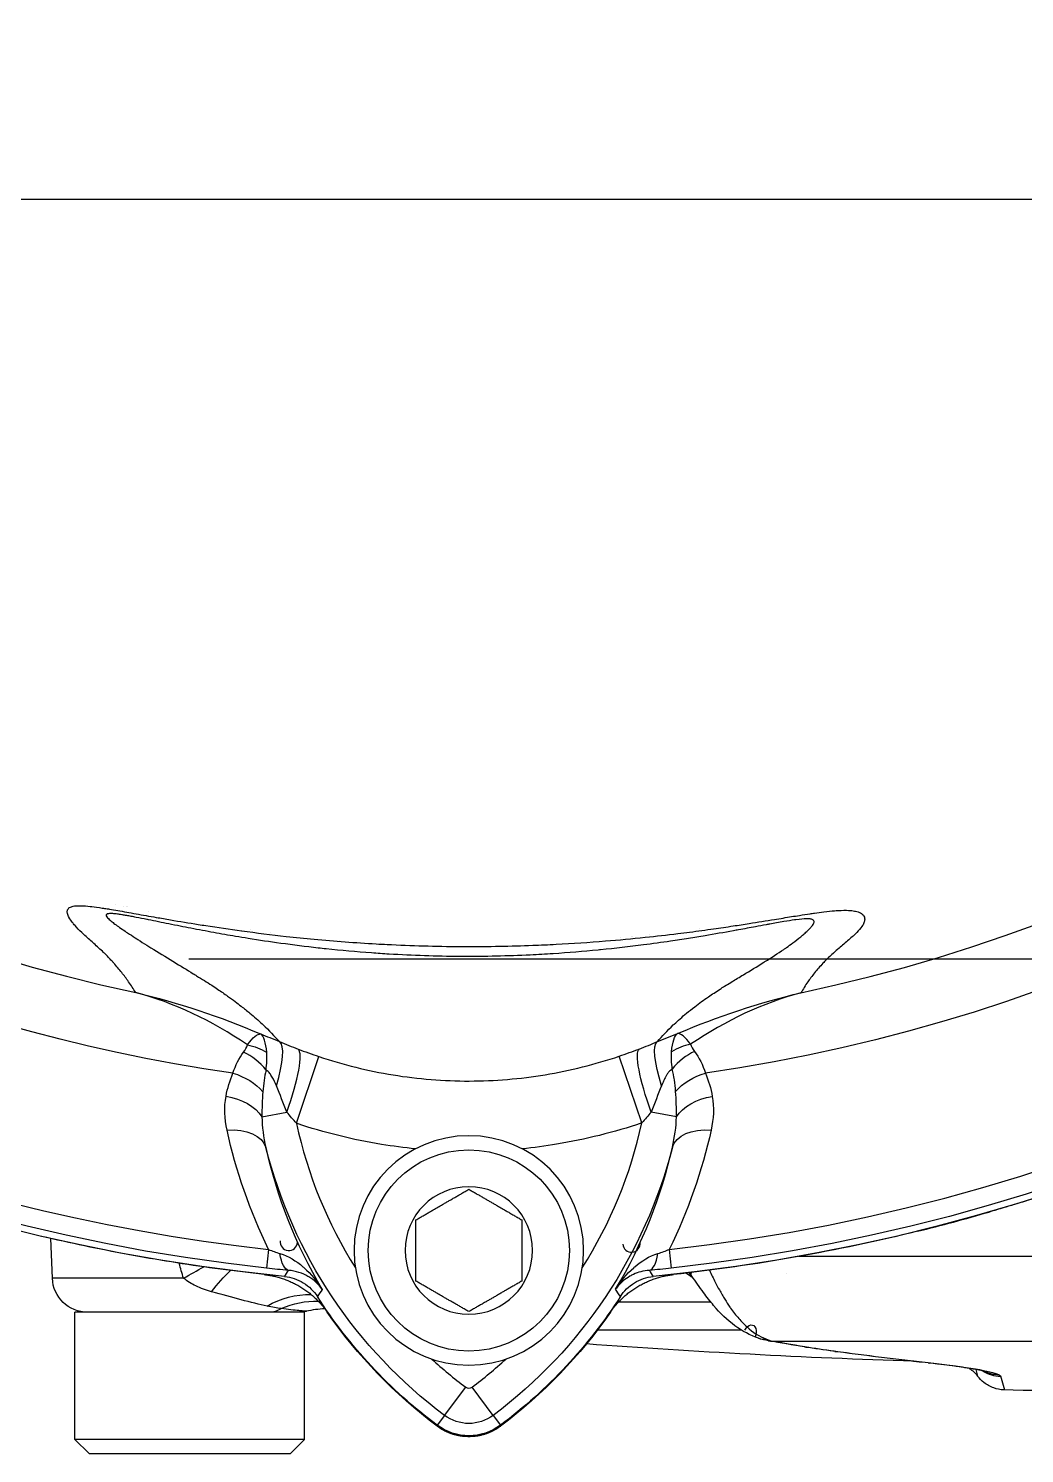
# Model space of a CAD drawing. Header units: millimetres. Extents: x 553637 to 584936, y 5008 to 53898.
# Drawn here: x 560278.5 to 560334.9, y 46616 to 46696.7 of the extents above; entities that cross this region are included whole.
import ezdxf

# ---------------------------------------------------------------- set-up
doc = ezdxf.new("R2010")
doc.units = ezdxf.units.MM
doc.header["$LTSCALE"] = 10
doc.header["$MEASUREMENT"] = 0
doc.layers.add('2', color=2, linetype='Continuous')
doc.layers.add('8', color=8, linetype='Continuous')

msp = doc.modelspace()

# ---------------------------------------------------------------- linework, layer by layer
at = {"layer": '2'}
msp.add_line((560347.561, 46643.993, 9.817), (560287.561, 46643.993, 9.817), dxfattribs=at)
at = {"layer": '2', "extrusion": (-1, 1.31047e-06, 1.33332e-29)}
for p, q in [((560293.648, 46634.687), (560294.919, 46638.472)), ((560313.204, 46634.71), (560311.925, 46638.492)), ((560291.695, 46635.056), (560293.104, 46635.318)), ((560315.158, 46635.052), (560313.731, 46635.323)), ((560279.827, 46625.916), (560279.749, 46628.16)), ((560292.072, 46627.544), (560291.956, 46626.481)), ((560314.753, 46627.545), (560314.869, 46626.481)), ((560366.705, 46627.144), (560322.085, 46627.144)), ((560287.258, 46625.916), (560279.827, 46625.916)), ((560317.121, 46624.548), (560311.87, 46624.548)), ((560294.108, 46623.986), (560281.108, 46623.986)), ((560281.108, 46616.786), (560281.108, 46623.986)), ((560294.108, 46616.786), (560294.108, 46623.986)), ((560310.7, 46622.995), (560318.806, 46622.995)), ((560320.614, 46622.354), (560364.603, 46622.354)), ((560323.944, 46621.812), (560323.944, 46621.812)), ((560332.107, 46620.743), (560332.216, 46620.365)), ((560333.761, 46619.581), (560333.522, 46620.359)), ((560302.029, 46618.146), (560303.229, 46619.745)), ((560304.788, 46618.146), (560303.589, 46619.745)), ((560302.029, 46618.146), (560301.613, 46617.591)), ((560304.788, 46618.146), (560305.205, 46617.591)), ((560294.108, 46616.786), (560281.108, 46616.786)), ((560281.908, 46615.986), (560281.108, 46616.786)), ((560293.308, 46615.986), (560294.108, 46616.786)), ((560281.908, 46615.986), (560293.308, 46615.986))]:
    msp.add_line(p, q, dxfattribs=at)
at = {"layer": '2', "extrusion": (3.3667e-22, 2.56909e-16, -1)}
for radius in [6.5, 3.611]:
    msp.add_circle((-560303.409, 46627.486), radius, dxfattribs=at)
at = {"layer": '2'}
msp.add_circle((560303.409, 46627.486), 5.7, dxfattribs=at)
for centre, radius, start, end in [((560303.409, 46731.486), 91.357, 101.91624, 258.08361), ((560303.409, 46731.486), 91.357, 281.87802, 78.12183), ((560303.409, 46731.486), 104.558, 276.22866, 353.77506), ((560303.409, 46731.486), 104.558, 200.15205, 263.77506), ((560318.384, 46640.004), 25.3, 192.13333, 212.23344), ((560288.286, 46640.149), 25.505, 327.65785, 347.68691), ((560303.409, 46731.481), 105.995, 283.86394, 286.13606), ((560293.216, 46627.985), 0.5, 174.65037, 354.65037), ((560312.618, 46627.893), 0.5, 185.35469, 5.35469), ((560318.384, 46640.004), 25.3, 227.55792, 233.20154), ((560288.286, 46640.149), 25.505, 306.86982, 312.45704), ((560303.409, 46619.986), 0.3, 233.13003, 306.86982)]:
    msp.add_arc(centre, radius, start, end, dxfattribs=at)
at = {"layer": '2', "extrusion": (3.3667e-22, 2.56909e-16, -1)}
for centre, radius, start, end in [((-560303.409, 46731.486), 105.993, 275.64794, 354.35101), ((-560303.409, 46731.486), 105.993, 185.64794, 264.35101), ((-560303.409, 46731.486), 105.628, 276.2249, 353.77138), ((-560303.409, 46731.486), 105.628, 186.2249, 263.77138), ((-560303.409, 46731.486), 94.905, 188.09154, 261.88402), ((-560303.409, 46731.486), 94.905, 278.09154, 341.16719), ((-560318.384, 46640.004), 27.299, 306.8037, 345.83412), ((-560288.286, 46640.149), 27.504, 194.34491, 233.13018), ((-560329.808, 46632.961), 4.5, 226.97219, 227.1597), ((-560329.808, 46632.961), 4.5, 282.8403, 283.02866), ((-560281.826, 46625.986), 2, 270.00008, 358.00008), ((-560318.384, 46640.004), 27.993, 306.80534, 327.27546), ((-560288.286, 46640.149), 28.198, 212.79993, 233.13018), ((-560342.609, 47060.627), 439.641, 271.82566, 274.24493), ((-560330.628, 46619.148), 2, 123.93485, 142.54774), ((-560342.609, 47028.576), 409.09, 268.74854, 271.25161), ((-560303.409, 46619.986), 2.299, 233.13018, 306.86997), ((-560303.409, 46619.986), 2.993, 233.13018, 306.86997)]:
    msp.add_arc(centre, radius, start, end, dxfattribs=at)
at = {"layer": '2'}
for centre, major_axis, ratio, start_param, end_param in [((560290.388, 46636.813), (-1.792, 1.743), 0.69597, 4.517015, 5.186106), ((560291.074, 46635.661), (-1.569, -3.679), 0.237822, 1.98859, 3.088358), ((560292.298, 46635.168), (-1.415, -3.742), 0.17634, 1.67724, 3.083531), ((560211.865, 46732.977), (-112.651, 85.873), 0.396405, 2.880715, 2.899209), ((560316.244, 46637.148), (-2.393, -0.723), 0.813327, -1.699688, -1.229841), ((560316.452, 46636.847), (-1.777, -1.759), 0.698392, -2.053067, -1.393924), ((560313.341, 46629.344), (-0.26, 2.989), 0.276748, 3.177919, 3.941499), ((560320.721, 46624.34), (0.338, 1.971), 0.737239, 6.023578, 6.024808), ((560320.444, 46624.41), (-0.635, -1.896), 0.678253, 0, 0.301748), ((560320.721, 46624.34), (0.338, 1.971), 0.737239, 3.141593, 3.298035), ((560322.755, 46623.994), (0.32, 1.974), 0.744152, 3.141593, 3.291138), ((560324.391, 46623.752), (0.268, 1.982), 0.682034, 3.141593, 3.272403), ((560329.631, 46623.105), (0.222, 1.988), 0.687067, 3.141593, 3.256367), ((560333.566, 46622.355), (-1.912, -0.587), 0.997905, 0.717961, 1.251218), ((560333.435, 46622.458), (-0.845, -1.813), 0.98699, 0.028233, 0.418273), ((560302.897, 46620.331), (-1.861, -2.353), 0.133014, 0, 0.006658)]:
    msp.add_ellipse(centre, major_axis=major_axis, ratio=ratio, start_param=start_param, end_param=end_param, dxfattribs=at)
at = {"layer": '2', "extrusion": (3.3667e-22, 2.56909e-16, -1)}
for centre, major_axis, ratio, start_param, end_param in [((560290.596, 46637.119), (-2.397, 0.711), 0.810051, 1.446094, 1.924912), ((560314.504, 46635.176), (-1.418, 3.74), 0.168615, -1.467827, -0.059072), ((560315.699, 46635.658), (-1.57, 3.679), 0.221611, -1.156846, -0.052714), ((560289.825, 46635.935), (-2.316, 0.942), 0.6313, 1.41416, 2.250939), ((560317.034, 46635.94), (-2.322, -0.928), 0.631919, 0.889402, 1.723254), ((560289.43, 46634.637), (-2.46, 0.443), 0.64256, 1.548457, 2.609814), ((560317.425, 46634.622), (-2.464, -0.422), 0.642659, 0.526226, 1.587579), ((560289.492, 46632.712), (-2.44, -0.545), 0.617656, 1.799084, 3.097202), ((560317.353, 46632.716), (-2.438, 0.553), 0.61716, 0.044369, 1.340389), ((560293.479, 46629.343), (-0.26, -2.989), 0.275932, 0.036317, 0.800399), ((560287.028, 46625.738), (-4.444, -2.503), 0.008339, 1.627164, 1.888203), ((560289.584, 46623.015), (-2.691, -4.332), 0.359614, 1.852564, 2.200678), ((560300.732, 46625.146), (8.908, -0.975), 0.000014, 3.112108, 3.140353), ((560311.778, 46625.769), (-3.214, -0.352), 0.000022, -3.138682, -3.092637), ((560317.642, 46627.214), (-1.605, -1.193), 0.291561, 0, 0.331121), ((560293.809, 46620.131), (-3.116, -4.037), 0.87386, 2.019779, 2.558638), ((560292.096, 46625.986), (0, -2), 0.776204, 5.827424, 6.283185), ((560294.522, 46619.61), (-2.895, -4.199), 0.943611, 2.147553, 2.583501), ((560313.381, 46635.097), (16.863, -17.514), 0.864578, 1.385326, 1.756266), ((560299.359, 46621.917), (-3.972, 2.085), 0.021488, -0.043382, -0.040792), ((560293.436, 46635.097), (-16.863, -17.514), 0.864578, -1.756266, -1.385326), ((560307.435, 46621.906), (3.994, 2.096), 0.021433, 0.040673, 0.044184), ((560319.326, 46622.782), (-0.159, -0.474), 0.678254, 1.75584, 4.897433), ((560329.884, 46620.58), (-3.641, 0.239), 0.111541, -3.421167, -3.183985), ((560303.919, 46620.331), (-1.861, 2.353), 0.133039, 3.141596, 3.148252)]:
    msp.add_ellipse(centre, major_axis=major_axis, ratio=ratio, start_param=start_param, end_param=end_param, dxfattribs=at)
at = {"layer": '2'}
for points, degree, knots in [([(560408.736, 46719.564), (560407.128, 46705.359), (560403.126, 46691.425), (560396.788, 46678.301), (560382.091, 46657.716), (560362.216, 46642.326), (560352.948, 46636.862), (560343.093, 46632.62), (560332.868, 46629.662)], 5, [-0.9996129, -0.9996129, -0.9996129, -0.9996129, -0.9996129, -0.9996129, -0.5, -0.5, -0.5, -0.1279723, -0.1279723, -0.1279723, -0.1279723, -0.1279723, -0.1279723]), ([(560284.545, 46642.097), (560284.419, 46642.299), (560284.285, 46642.503), (560284.14, 46642.71), (560284.08, 46642.796), (560284.018, 46642.882), (560283.954, 46642.969), (560283.89, 46643.054), (560283.824, 46643.141), (560283.756, 46643.228), (560283.618, 46643.402), (560283.47, 46643.58), (560283.307, 46643.761), (560283.271, 46643.802), (560283.234, 46643.843), (560283.196, 46643.884), (560283.065, 46644.026), (560282.925, 46644.17), (560282.774, 46644.318), (560282.757, 46644.334), (560282.739, 46644.351), (560282.722, 46644.368), (560282.55, 46644.532), (560282.364, 46644.702), (560282.173, 46644.872), (560282.163, 46644.882), (560282.152, 46644.891), (560282.142, 46644.901), (560281.962, 46645.062), (560281.779, 46645.225), (560281.606, 46645.386), (560281.568, 46645.422), (560281.53, 46645.459), (560281.492, 46645.494), (560281.352, 46645.628), (560281.222, 46645.76), (560281.109, 46645.888), (560281.056, 46645.948), (560281.007, 46646.008), (560280.962, 46646.066), (560280.891, 46646.157), (560280.831, 46646.246), (560280.784, 46646.331), (560280.78, 46646.338), (560280.776, 46646.346), (560280.772, 46646.353), (560280.73, 46646.431), (560280.699, 46646.506), (560280.683, 46646.578), (560280.669, 46646.64), (560280.666, 46646.699), (560280.681, 46646.754), (560280.685, 46646.768), (560280.689, 46646.781), (560280.695, 46646.794), (560280.715, 46646.837), (560280.747, 46646.876), (560280.801, 46646.91), (560280.828, 46646.928), (560280.861, 46646.943), (560280.902, 46646.957), (560280.964, 46646.979), (560281.043, 46646.996), (560281.148, 46647.005), (560281.235, 46647.014), (560281.341, 46647.017), (560281.474, 46647.012), (560281.484, 46647.012), (560281.494, 46647.012), (560281.504, 46647.011), (560281.63, 46647.006), (560281.779, 46646.995), (560281.959, 46646.975), (560281.99, 46646.972), (560282.023, 46646.968), (560282.057, 46646.964), (560282.229, 46646.944), (560282.428, 46646.916), (560282.649, 46646.882), (560282.694, 46646.876), (560282.739, 46646.869), (560282.786, 46646.861), (560282.877, 46646.847), (560282.971, 46646.832), (560283.069, 46646.816), (560283.216, 46646.792), (560283.371, 46646.766), (560283.533, 46646.738), (560283.855, 46646.683), (560284.202, 46646.621), (560284.566, 46646.556), (560284.569, 46646.556), (560284.572, 46646.555), (560284.575, 46646.555), (560284.941, 46646.489), (560285.324, 46646.421), (560285.711, 46646.353), (560285.978, 46646.306), (560286.247, 46646.259), (560286.519, 46646.212), (560287.036, 46646.124), (560287.559, 46646.037), (560288.089, 46645.953), (560288.231, 46645.93), (560288.373, 46645.908), (560288.516, 46645.886), (560289.183, 46645.782), (560289.859, 46645.683), (560290.541, 46645.59), (560290.544, 46645.59), (560290.548, 46645.589), (560290.551, 46645.589), (560291.383, 46645.476), (560292.223, 46645.372), (560293.068, 46645.278), (560293.592, 46645.221), (560294.117, 46645.167), (560294.643, 46645.117), (560295.814, 46645.008), (560296.989, 46644.919), (560298.164, 46644.852), (560298.368, 46644.841), (560298.572, 46644.83), (560298.777, 46644.82), (560300.155, 46644.751), (560301.533, 46644.712), (560302.908, 46644.704), (560303.029, 46644.703), (560303.149, 46644.703), (560303.269, 46644.703), (560304.525, 46644.7), (560305.778, 46644.723), (560307.028, 46644.77), (560307.469, 46644.787), (560307.909, 46644.807), (560308.349, 46644.829), (560309.28, 46644.878), (560310.209, 46644.94), (560311.138, 46645.015), (560311.893, 46645.077), (560312.647, 46645.147), (560313.401, 46645.226), (560314.014, 46645.29), (560314.626, 46645.36), (560315.235, 46645.435), (560315.462, 46645.463), (560315.687, 46645.491), (560315.912, 46645.52), (560316.368, 46645.579), (560316.821, 46645.641), (560317.27, 46645.705), (560317.641, 46645.757), (560318.009, 46645.811), (560318.373, 46645.866), (560318.678, 46645.912), (560318.979, 46645.959), (560319.277, 46646.006), (560319.768, 46646.083), (560320.248, 46646.161), (560320.712, 46646.236), (560320.88, 46646.263), (560321.047, 46646.291), (560321.209, 46646.317), (560321.528, 46646.369), (560321.834, 46646.419), (560322.123, 46646.464), (560322.337, 46646.498), (560322.542, 46646.53), (560322.732, 46646.558), (560322.816, 46646.571), (560322.897, 46646.583), (560322.976, 46646.594), (560323.167, 46646.621), (560323.343, 46646.645), (560323.504, 46646.664), (560323.733, 46646.692), (560323.933, 46646.713), (560324.109, 46646.728), (560324.177, 46646.734), (560324.242, 46646.738), (560324.304, 46646.742), (560324.557, 46646.758), (560324.75, 46646.758), (560324.909, 46646.75), (560324.976, 46646.747), (560325.037, 46646.742), (560325.093, 46646.735), (560325.202, 46646.723), (560325.293, 46646.706), (560325.37, 46646.685), (560325.429, 46646.669), (560325.479, 46646.651), (560325.524, 46646.631), (560325.568, 46646.612), (560325.605, 46646.592), (560325.638, 46646.57), (560325.683, 46646.539), (560325.719, 46646.506), (560325.746, 46646.471), (560325.8, 46646.403), (560325.824, 46646.328), (560325.824, 46646.246), (560325.823, 46646.181), (560325.808, 46646.112), (560325.778, 46646.04), (560325.75, 46645.974), (560325.71, 46645.904), (560325.66, 46645.832), (560325.586, 46645.727), (560325.49, 46645.617), (560325.378, 46645.502), (560325.329, 46645.453), (560325.277, 46645.402), (560325.223, 46645.351), (560325.068, 46645.206), (560324.897, 46645.057), (560324.722, 46644.908), (560324.695, 46644.885), (560324.667, 46644.862), (560324.64, 46644.839), (560324.549, 46644.761), (560324.458, 46644.684), (560324.369, 46644.608), (560324.259, 46644.514), (560324.153, 46644.421), (560324.051, 46644.33), (560324.045, 46644.324), (560324.039, 46644.319), (560324.033, 46644.313), (560323.856, 46644.153), (560323.696, 46643.998), (560323.549, 46643.846), (560323.518, 46643.814), (560323.487, 46643.782), (560323.457, 46643.75), (560323.284, 46643.567), (560323.129, 46643.389), (560322.988, 46643.214), (560322.913, 46643.121), (560322.842, 46643.03), (560322.775, 46642.939), (560322.714, 46642.858), (560322.657, 46642.778), (560322.602, 46642.698), (560322.458, 46642.49), (560322.33, 46642.286), (560322.213, 46642.084)], 3, [0, 0, 0, 0, 0.0073551, 0.0073551, 0.0073551, 0.010394, 0.010394, 0.010394, 0.013396, 0.013396, 0.013396, 0.0194312, 0.0194312, 0.0194312, 0.0207879, 0.0207879, 0.0207879, 0.0254574, 0.0254574, 0.0254574, 0.0259849, 0.0259849, 0.0259849, 0.0311819, 0.0311819, 0.0311819, 0.0314695, 0.0314695, 0.0314695, 0.0363788, 0.0363788, 0.0363788, 0.0374781, 0.0374781, 0.0374781, 0.0415758, 0.0415758, 0.0415758, 0.0435015, 0.0435015, 0.0435015, 0.0465214, 0.0465214, 0.0465214, 0.0467728, 0.0467728, 0.0467728, 0.0495477, 0.0495477, 0.0495477, 0.0519698, 0.0519698, 0.0519698, 0.0525741, 0.0525741, 0.0525741, 0.0545682, 0.0545682, 0.0545682, 0.0555941, 0.0555941, 0.0555941, 0.0571667, 0.0571667, 0.0571667, 0.058466, 0.058466, 0.058466, 0.0585631, 0.0585631, 0.0585631, 0.0597652, 0.0597652, 0.0597652, 0.0599771, 0.0599771, 0.0599771, 0.0610645, 0.0610645, 0.0610645, 0.061284, 0.061284, 0.061284, 0.0617141, 0.0617141, 0.0617141, 0.0623637, 0.0623637, 0.0623637, 0.0636522, 0.0636522, 0.0636522, 0.063663, 0.063663, 0.063663, 0.0649622, 0.0649622, 0.0649622, 0.0658562, 0.0658562, 0.0658562, 0.0675607, 0.0675607, 0.0675607, 0.0680166, 0.0680166, 0.0680166, 0.0701483, 0.0701483, 0.0701483, 0.0701592, 0.0701592, 0.0701592, 0.0727577, 0.0727577, 0.0727577, 0.0743701, 0.0743701, 0.0743701, 0.0779546, 0.0779546, 0.0779546, 0.0785782, 0.0785782, 0.0785782, 0.0827837, 0.0827837, 0.0827837, 0.0831516, 0.0831516, 0.0831516, 0.0869947, 0.0869947, 0.0869947, 0.0883486, 0.0883486, 0.0883486, 0.091215, 0.091215, 0.091215, 0.0935456, 0.0935456, 0.0935456, 0.0954408, 0.0954408, 0.0954408, 0.096144, 0.096144, 0.096144, 0.0975681, 0.0975681, 0.0975681, 0.0987425, 0.0987425, 0.0987425, 0.0997244, 0.0997244, 0.0997244, 0.101341, 0.101341, 0.101341, 0.1019302, 0.1019302, 0.1019302, 0.1030834, 0.1030834, 0.1030834, 0.1039395, 0.1039395, 0.1039395, 0.1043182, 0.1043182, 0.1043182, 0.1052388, 0.1052388, 0.1052388, 0.106538, 0.106538, 0.106538, 0.1070452, 0.1070452, 0.1070452, 0.1091365, 0.1091365, 0.1091365, 0.1100122, 0.1100122, 0.1100122, 0.111735, 0.111735, 0.111735, 0.1130497, 0.1130497, 0.1130497, 0.1143335, 0.1143335, 0.1143335, 0.1161082, 0.1161082, 0.1161082, 0.1195304, 0.1195304, 0.1195304, 0.1222454, 0.1222454, 0.1222454, 0.1247274, 0.1247274, 0.1247274, 0.1283459, 0.1283459, 0.1283459, 0.1299244, 0.1299244, 0.1299244, 0.1344207, 0.1344207, 0.1344207, 0.1351214, 0.1351214, 0.1351214, 0.137456, 0.137456, 0.137456, 0.1403183, 0.1403183, 0.1403183, 0.1404934, 0.1404934, 0.1404934, 0.1455153, 0.1455153, 0.1455153, 0.1465796, 0.1465796, 0.1465796, 0.1526784, 0.1526784, 0.1526784, 0.1559093, 0.1559093, 0.1559093, 0.158787, 0.158787, 0.158787, 0.1663032, 0.1663032, 0.1663032, 0.1663032]), ([(560314.089, 46639.314), (560314.351, 46639.618), (560314.64, 46639.93), (560314.983, 46640.257), (560315.003, 46640.275), (560315.023, 46640.294), (560315.043, 46640.313), (560315.253, 46640.51), (560315.482, 46640.713), (560315.737, 46640.923), (560315.882, 46641.043), (560316.036, 46641.164), (560316.198, 46641.288), (560316.323, 46641.384), (560316.453, 46641.48), (560316.589, 46641.579), (560316.712, 46641.668), (560316.84, 46641.759), (560316.974, 46641.851), (560317.18, 46641.994), (560317.399, 46642.139), (560317.632, 46642.29), (560317.716, 46642.344), (560317.801, 46642.398), (560317.889, 46642.453), (560318.001, 46642.523), (560318.116, 46642.595), (560318.234, 46642.667), (560318.439, 46642.793), (560318.653, 46642.922), (560318.872, 46643.053), (560318.9, 46643.07), (560318.929, 46643.087), (560318.957, 46643.104), (560319.334, 46643.331), (560319.727, 46643.566), (560320.115, 46643.807), (560320.136, 46643.82), (560320.156, 46643.832), (560320.177, 46643.845), (560320.544, 46644.074), (560320.907, 46644.308), (560321.241, 46644.538), (560321.291, 46644.572), (560321.339, 46644.607), (560321.388, 46644.641), (560321.512, 46644.728), (560321.632, 46644.815), (560321.748, 46644.901), (560321.908, 46645.021), (560322.06, 46645.139), (560322.2, 46645.254), (560322.268, 46645.31), (560322.334, 46645.366), (560322.396, 46645.42), (560322.463, 46645.478), (560322.526, 46645.535), (560322.584, 46645.591), (560322.651, 46645.654), (560322.712, 46645.716), (560322.766, 46645.776), (560322.803, 46645.818), (560322.837, 46645.859), (560322.866, 46645.899), (560322.912, 46645.962), (560322.944, 46646.022), (560322.955, 46646.076), (560322.96, 46646.103), (560322.959, 46646.129), (560322.95, 46646.153), (560322.943, 46646.171), (560322.932, 46646.187), (560322.914, 46646.201), (560322.896, 46646.216), (560322.872, 46646.229), (560322.839, 46646.239), (560322.819, 46646.246), (560322.797, 46646.251), (560322.771, 46646.256), (560322.754, 46646.259), (560322.734, 46646.262), (560322.713, 46646.264), (560322.687, 46646.267), (560322.658, 46646.269), (560322.626, 46646.27), (560322.594, 46646.271), (560322.558, 46646.271), (560322.518, 46646.27), (560322.373, 46646.267), (560322.177, 46646.25), (560321.925, 46646.217), (560321.901, 46646.214), (560321.877, 46646.21), (560321.852, 46646.207), (560321.671, 46646.182), (560321.464, 46646.149), (560321.241, 46646.111), (560321.11, 46646.089), (560320.973, 46646.065), (560320.832, 46646.04), (560320.708, 46646.018), (560320.581, 46645.995), (560320.451, 46645.972), (560320.384, 46645.959), (560320.316, 46645.947), (560320.247, 46645.934), (560320.048, 46645.897), (560319.845, 46645.86), (560319.639, 46645.822), (560319.324, 46645.763), (560319.005, 46645.704), (560318.683, 46645.646), (560318.586, 46645.628), (560318.488, 46645.61), (560318.39, 46645.592), (560317.857, 46645.496), (560317.321, 46645.402), (560316.784, 46645.312), (560316.474, 46645.26), (560316.163, 46645.21), (560315.852, 46645.16), (560315.512, 46645.106), (560315.172, 46645.054), (560314.832, 46645.004), (560314.32, 46644.929), (560313.809, 46644.858), (560313.297, 46644.792), (560312.489, 46644.687), (560311.681, 46644.594), (560310.872, 46644.514), (560310.828, 46644.51), (560310.783, 46644.505), (560310.738, 46644.501), (560309.885, 46644.417), (560309.031, 46644.348), (560308.177, 46644.293), (560307.748, 46644.265), (560307.319, 46644.241), (560306.89, 46644.221), (560305.609, 46644.16), (560304.327, 46644.132), (560303.043, 46644.137), (560302.994, 46644.137), (560302.946, 46644.137), (560302.897, 46644.137), (560301.563, 46644.145), (560300.228, 46644.189), (560298.892, 46644.269), (560298.56, 46644.289), (560298.227, 46644.311), (560297.895, 46644.335), (560297.036, 46644.398), (560296.178, 46644.475), (560295.321, 46644.566), (560295.176, 46644.581), (560295.03, 46644.597), (560294.885, 46644.614), (560294.175, 46644.693), (560293.465, 46644.783), (560292.757, 46644.881), (560292.142, 46644.966), (560291.529, 46645.058), (560290.916, 46645.157), (560290.678, 46645.195), (560290.441, 46645.234), (560290.204, 46645.274), (560289.791, 46645.344), (560289.379, 46645.416), (560288.968, 46645.491), (560288.534, 46645.57), (560288.102, 46645.651), (560287.671, 46645.734), (560287.47, 46645.773), (560287.27, 46645.813), (560287.069, 46645.852), (560286.851, 46645.896), (560286.633, 46645.939), (560286.415, 46645.983), (560286.029, 46646.061), (560285.644, 46646.14), (560285.266, 46646.216), (560285.235, 46646.223), (560285.204, 46646.229), (560285.173, 46646.235), (560284.969, 46646.276), (560284.768, 46646.316), (560284.577, 46646.354), (560284.481, 46646.372), (560284.387, 46646.39), (560284.297, 46646.407), (560284.207, 46646.424), (560284.119, 46646.44), (560284.036, 46646.455), (560283.952, 46646.469), (560283.872, 46646.483), (560283.796, 46646.495), (560283.781, 46646.497), (560283.766, 46646.5), (560283.751, 46646.502), (560283.669, 46646.515), (560283.593, 46646.526), (560283.523, 46646.535), (560283.417, 46646.549), (560283.326, 46646.559), (560283.25, 46646.564), (560283.245, 46646.564), (560283.24, 46646.564), (560283.235, 46646.565), (560283.196, 46646.567), (560283.161, 46646.568), (560283.13, 46646.569), (560283.104, 46646.569), (560283.08, 46646.568), (560283.059, 46646.567), (560283.011, 46646.564), (560282.976, 46646.558), (560282.949, 46646.549), (560282.94, 46646.546), (560282.932, 46646.543), (560282.925, 46646.539), (560282.874, 46646.515), (560282.867, 46646.479), (560282.881, 46646.438), (560282.893, 46646.404), (560282.92, 46646.366), (560282.955, 46646.326), (560283.007, 46646.267), (560283.077, 46646.203), (560283.158, 46646.137), (560283.223, 46646.083), (560283.295, 46646.028), (560283.37, 46645.972), (560283.454, 46645.909), (560283.543, 46645.846), (560283.636, 46645.781), (560283.738, 46645.71), (560283.845, 46645.637), (560283.954, 46645.564), (560284.034, 46645.51), (560284.114, 46645.457), (560284.196, 46645.403), (560284.332, 46645.313), (560284.471, 46645.223), (560284.612, 46645.133), (560284.673, 46645.094), (560284.734, 46645.055), (560284.796, 46645.015), (560284.961, 46644.91), (560285.129, 46644.804), (560285.297, 46644.698), (560285.335, 46644.675), (560285.373, 46644.651), (560285.411, 46644.627), (560285.825, 46644.37), (560286.241, 46644.115), (560286.645, 46643.87), (560286.655, 46643.863), (560286.666, 46643.857), (560286.677, 46643.85), (560287.069, 46643.612), (560287.449, 46643.382), (560287.808, 46643.16), (560287.872, 46643.121), (560287.935, 46643.082), (560287.997, 46643.044), (560288.297, 46642.858), (560288.58, 46642.679), (560288.848, 46642.506), (560288.962, 46642.431), (560289.074, 46642.358), (560289.182, 46642.286), (560289.379, 46642.153), (560289.566, 46642.024), (560289.745, 46641.897), (560289.895, 46641.79), (560290.04, 46641.685), (560290.179, 46641.582), (560290.294, 46641.495), (560290.405, 46641.41), (560290.513, 46641.326), (560290.687, 46641.191), (560290.851, 46641.059), (560291.006, 46640.929), (560291.257, 46640.72), (560291.486, 46640.517), (560291.697, 46640.32), (560291.712, 46640.306), (560291.728, 46640.291), (560291.743, 46640.277), (560292.096, 46639.945), (560292.402, 46639.627), (560292.686, 46639.316)], 3, [0.0018479, 0.0018479, 0.0018479, 0.0018479, 0.0121133, 0.0121133, 0.0121133, 0.0127031, 0.0127031, 0.0127031, 0.0188736, 0.0188736, 0.0188736, 0.0223787, 0.0223787, 0.0223787, 0.0250709, 0.0250709, 0.0250709, 0.0275114, 0.0275114, 0.0275114, 0.0312918, 0.0312918, 0.0312918, 0.0326441, 0.0326441, 0.0326441, 0.0343812, 0.0343812, 0.0343812, 0.0373916, 0.0373916, 0.0373916, 0.0377768, 0.0377768, 0.0377768, 0.0429096, 0.0429096, 0.0429096, 0.0431809, 0.0431809, 0.0431809, 0.0480423, 0.0480423, 0.0480423, 0.0487612, 0.0487612, 0.0487612, 0.0506086, 0.0506086, 0.0506086, 0.053175, 0.053175, 0.053175, 0.0544226, 0.0544226, 0.0544226, 0.0557413, 0.0557413, 0.0557413, 0.0572514, 0.0572514, 0.0572514, 0.0583077, 0.0583077, 0.0583077, 0.060004, 0.060004, 0.060004, 0.060874, 0.060874, 0.060874, 0.0615156, 0.0615156, 0.0615156, 0.0621572, 0.0621572, 0.0621572, 0.0625398, 0.0625398, 0.0625398, 0.0627988, 0.0627988, 0.0627988, 0.0631196, 0.0631196, 0.0631196, 0.0634404, 0.0634404, 0.0634404, 0.0646123, 0.0646123, 0.0646123, 0.0647236, 0.0647236, 0.0647236, 0.0655306, 0.0655306, 0.0655306, 0.0660067, 0.0660067, 0.0660067, 0.0664281, 0.0664281, 0.0664281, 0.0666483, 0.0666483, 0.0666483, 0.0672899, 0.0672899, 0.0672899, 0.068274, 0.068274, 0.068274, 0.0685731, 0.0685731, 0.0685731, 0.0701996, 0.0701996, 0.0701996, 0.0711395, 0.0711395, 0.0711395, 0.0721654, 0.0721654, 0.0721654, 0.0737058, 0.0737058, 0.0737058, 0.0761381, 0.0761381, 0.0761381, 0.0762722, 0.0762722, 0.0762722, 0.0788385, 0.0788385, 0.0788385, 0.0801259, 0.0801259, 0.0801259, 0.0839712, 0.0839712, 0.0839712, 0.0841163, 0.0841163, 0.0841163, 0.08811, 0.08811, 0.08811, 0.0891039, 0.0891039, 0.0891039, 0.0916703, 0.0916703, 0.0916703, 0.0921058, 0.0921058, 0.0921058, 0.0942366, 0.0942366, 0.0942366, 0.0960856, 0.0960856, 0.0960856, 0.096803, 0.096803, 0.096803, 0.098052, 0.098052, 0.098052, 0.0993693, 0.0993693, 0.0993693, 0.0999837, 0.0999837, 0.0999837, 0.1006525, 0.1006525, 0.1006525, 0.1018379, 0.1018379, 0.1018379, 0.1019357, 0.1019357, 0.1019357, 0.1025773, 0.1025773, 0.1025773, 0.1028981, 0.1028981, 0.1028981, 0.1032189, 0.1032189, 0.1032189, 0.1035397, 0.1035397, 0.1035397, 0.1036043, 0.1036043, 0.1036043, 0.1039607, 0.1039607, 0.1039607, 0.1045021, 0.1045021, 0.1045021, 0.1045384, 0.1045384, 0.1045384, 0.1048228, 0.1048228, 0.1048228, 0.1050634, 0.1050634, 0.1050634, 0.1056024, 0.1056024, 0.1056024, 0.1057852, 0.1057852, 0.1057852, 0.1070684, 0.1070684, 0.1070684, 0.1081086, 0.1081086, 0.1081086, 0.1096348, 0.1096348, 0.1096348, 0.1108505, 0.1108505, 0.1108505, 0.1122011, 0.1122011, 0.1122011, 0.1136876, 0.1136876, 0.1136876, 0.1147675, 0.1147675, 0.1147675, 0.1165575, 0.1165575, 0.1165575, 0.1173338, 0.1173338, 0.1173338, 0.119428, 0.119428, 0.119428, 0.1199002, 0.1199002, 0.1199002, 0.1250329, 0.1250329, 0.1250329, 0.1251685, 0.1251685, 0.1251685, 0.1301656, 0.1301656, 0.1301656, 0.1310495, 0.1310495, 0.1310495, 0.1352983, 0.1352983, 0.1352983, 0.1371139, 0.1371139, 0.1371139, 0.140431, 0.140431, 0.140431, 0.1432311, 0.1432311, 0.1432311, 0.1455637, 0.1455637, 0.1455637, 0.1493238, 0.1493238, 0.1493238, 0.1553941, 0.1553941, 0.1553941, 0.1558291, 0.1558291, 0.1558291, 0.1660946, 0.1660946, 0.1660946, 0.1660946]), ([(560314.09, 46639.314), (560314.281, 46639.396), (560314.471, 46639.475), (560314.66, 46639.551), (560314.849, 46639.627), (560315.037, 46639.701), (560315.222, 46639.771)], 3, [0.000000252, 0.000000252, 0.000000252, 0.000000252, 0.000637184, 0.000637184, 0.000637184, 0.001274368, 0.001274368, 0.001274368, 0.001274368]), ([(560292.51, 46636.813), (560292.441, 46636.979), (560292.37, 46637.141), (560292.279, 46637.301), (560292.256, 46637.341), (560292.231, 46637.381), (560292.206, 46637.42), (560292.186, 46637.449), (560292.166, 46637.477), (560292.145, 46637.504), (560292.081, 46637.585), (560292.008, 46637.653), (560291.926, 46637.698)], 3, [0, 0, 0, 0, 0.00054576, 0.00054576, 0.00054576, 0.0006822, 0.0006822, 0.0006822, 0.00078453, 0.00078453, 0.00078453, 0.00109152, 0.00109152, 0.00109152, 0.00109152]), ([(560314.93, 46637.759), (560314.853, 46637.718), (560314.783, 46637.655), (560314.722, 46637.581), (560314.706, 46637.563), (560314.692, 46637.543), (560314.677, 46637.524), (560314.666, 46637.509), (560314.656, 46637.494), (560314.646, 46637.478), (560314.615, 46637.432), (560314.587, 46637.384), (560314.56, 46637.336), (560314.513, 46637.25), (560314.471, 46637.165), (560314.432, 46637.079), (560314.393, 46636.993), (560314.358, 46636.907), (560314.322, 46636.819)], 3, [0, 0, 0, 0, 0.000289335, 0.000289335, 0.000289335, 0.000361669, 0.000361669, 0.000361669, 0.000415919, 0.000415919, 0.000415919, 0.00057867, 0.00057867, 0.00057867, 0.000868006, 0.000868006, 0.000868006, 0.001157341, 0.001157341, 0.001157341, 0.001157341]), ([(560300.39, 46633.242), (560299.746, 46633.306), (560299.105, 46633.389), (560298.467, 46633.493), (560296.836, 46633.758), (560295.233, 46634.155), (560293.648, 46634.687)], 3, [0.012923948, 0.012923948, 0.012923948, 0.012923948, 0.014856193, 0.014856193, 0.014856193, 0.019798721, 0.019798721, 0.019798721, 0.019798721]), ([(560313.204, 46634.71), (560311.617, 46634.173), (560310.011, 46633.773), (560308.38, 46633.504), (560307.731, 46633.396), (560307.078, 46633.31), (560306.422, 46633.245)], 3, [0, 0, 0, 0, 0.004955566, 0.004955566, 0.004955566, 0.006928103, 0.006928103, 0.006928103, 0.006928103]), ([(560328.808, 46628.574), (560326.535, 46628.013), (560324.245, 46627.527), (560319.636, 46626.709), (560317.318, 46626.376), (560314.992, 46626.121)], 3, [0.000001, 0.000001, 0.000001, 0.000001, 0.702175, 0.702175, 1.40435, 1.40435, 1.40435, 1.40435]), ([(560292.706, 46627.314), (560293.198, 46627.168), (560293.63, 46626.894), (560294.014, 46626.563), (560294.035, 46626.545), (560294.056, 46626.526), (560294.077, 46626.508), (560294.476, 46626.151), (560294.82, 46625.731), (560295.106, 46625.284)], 3, [0, 0, 0, 0, 0.001518095, 0.001518095, 0.001518095, 0.001601822, 0.001601822, 0.001601822, 0.003203644, 0.003203644, 0.003203644, 0.003203644]), ([(560311.717, 46625.287), (560312.002, 46625.733), (560312.347, 46626.152), (560312.746, 46626.508), (560312.766, 46626.527), (560312.787, 46626.545), (560312.808, 46626.563), (560313.192, 46626.894), (560313.625, 46627.167), (560314.116, 46627.313)], 3, [0, 0, 0, 0, 0.00160022, 0.00160022, 0.00160022, 0.001683551, 0.001683551, 0.001683551, 0.003200441, 0.003200441, 0.003200441, 0.003200441]), ([(560288.836, 46625.149), (560288.533, 46625.232), (560288.235, 46625.338), (560287.946, 46625.479), (560287.705, 46625.597), (560287.469, 46625.741), (560287.258, 46625.916)], 3, [0, 0, 0, 0, 0.000974228, 0.000974228, 0.000974228, 0.001788841, 0.001788841, 0.001788841, 0.001788841]), ([(560292.978, 46626.007), (560293.162, 46625.989), (560293.344, 46625.95), (560293.701, 46625.832), (560293.874, 46625.751), (560294.198, 46625.553), (560294.348, 46625.435), (560294.616, 46625.172), (560294.733, 46625.027), (560294.834, 46624.871)], 3, [0, 0, 0, 0, 0.0556198, 0.0556198, 0.1126851, 0.1126851, 0.1697507, 0.1697507, 0.2253703, 0.2253703, 0.2253703, 0.2253703]), ([(560295.106, 46625.284), (560294.913, 46625.561), (560294.658, 46625.805), (560294.34, 46625.996), (560294.326, 46626.004), (560294.313, 46626.012), (560294.299, 46626.02), (560293.99, 46626.198), (560293.625, 46626.327), (560293.189, 46626.359)], 3, [0, 0, 0, 0, 0.001607954, 0.001607954, 0.001607954, 0.001677327, 0.001677327, 0.001677327, 0.003215958, 0.003215958, 0.003215958, 0.003215958]), ([(560313.631, 46626.359), (560313.291, 46626.334), (560312.995, 46626.249), (560312.735, 46626.13), (560312.661, 46626.097), (560312.591, 46626.061), (560312.523, 46626.022), (560312.389, 46625.945), (560312.266, 46625.858), (560312.154, 46625.763), (560311.984, 46625.621), (560311.837, 46625.46), (560311.717, 46625.287)], 3, [0, 0, 0, 0, 0.001201353, 0.001201353, 0.001201353, 0.00153948, 0.00153948, 0.00153948, 0.002207001, 0.002207001, 0.002207001, 0.003212598, 0.003212598, 0.003212598, 0.003212598]), ([(560311.988, 46624.874), (560312.088, 46625.03), (560312.206, 46625.174), (560312.473, 46625.437), (560312.624, 46625.554), (560312.948, 46625.752), (560313.121, 46625.832), (560313.476, 46625.95), (560313.658, 46625.989), (560313.842, 46626.007)], 3, [0, 0, 0, 0, 0.0555392, 0.0555392, 0.112518, 0.112518, 0.1694965, 0.1694965, 0.225036, 0.225036, 0.225036, 0.225036]), ([(560319.809, 46622.514), (560319.341, 46622.671), (560318.889, 46622.915), (560318.039, 46623.542), (560317.636, 46623.934), (560317.071, 46624.602), (560316.881, 46624.85), (560316.472, 46625.41), (560316.251, 46625.733), (560316.037, 46626.021)], 3, [0, 0, 0, 0, 1.645496, 1.645496, 3.373753, 3.373753, 4.311571, 4.311571, 5.453241, 5.453241, 5.453241, 5.453241]), ([(560317.026, 46626.364), (560317.135, 46626.136), (560317.247, 46625.908), (560317.361, 46625.685), (560317.437, 46625.538), (560317.513, 46625.394), (560317.592, 46625.251), (560317.692, 46625.069), (560317.796, 46624.892), (560317.902, 46624.72), (560317.995, 46624.569), (560318.09, 46624.423), (560318.188, 46624.282), (560318.202, 46624.262), (560318.215, 46624.243), (560318.229, 46624.224), (560318.379, 46624.013), (560318.534, 46623.814), (560318.694, 46623.632), (560318.845, 46623.459), (560319.001, 46623.299), (560319.16, 46623.156), (560319.504, 46622.846), (560319.865, 46622.612), (560320.22, 46622.472)], 3, [0.000864505, 0.000864505, 0.000864505, 0.000864505, 0.001621557, 0.001621557, 0.001621557, 0.002117854, 0.002117854, 0.002117854, 0.002753211, 0.002753211, 0.002753211, 0.003311323, 0.003311323, 0.003311323, 0.003388567, 0.003388567, 0.003388567, 0.004235709, 0.004235709, 0.004235709, 0.005037337, 0.005037337, 0.005037337, 0.006777134, 0.006777134, 0.006777134, 0.006777134]), ([(560291.983, 46624.336), (560291.554, 46624.429), (560291.058, 46624.551), (560290.509, 46624.695), (560289.994, 46624.83), (560289.433, 46624.985), (560288.836, 46625.149)], 3, [0.001410255, 0.001410255, 0.001410255, 0.001410255, 0.003454459, 0.003454459, 0.003454459, 0.005374946, 0.005374946, 0.005374946, 0.005374946]), ([(560293.829, 46624.073), (560294.062, 46624.051), (560294.208, 46624.04), (560294.208, 46624.04), (560294.208, 46624.04), (560294.208, 46624.04), (560294.208, 46624.04), (560294.207, 46624.04), (560294.046, 46624.052), (560293.789, 46624.077), (560293.531, 46624.102), (560293.173, 46624.141), (560292.78, 46624.19)], 3, [0.002367471, 0.002367471, 0.002367471, 0.002367471, 0.004473789, 0.004473789, 0.004473789, 0.004487884, 0.004487884, 0.004487884, 0.006710684, 0.006710684, 0.006710684, 0.008947578, 0.008947578, 0.008947578, 0.008947578]), ([(560331.745, 46620.807), (560331.428, 46620.86), (560331.045, 46620.916), (560330.247, 46621.02), (560329.843, 46621.069), (560329.409, 46621.117)], 3, [4.247378, 4.247378, 4.247378, 4.247378, 6.401454, 6.401454, 8.226976, 8.226976, 8.226976, 8.226976]), ([(560332.654, 46620.619), (560332.654, 46620.619), (560332.654, 46620.619), (560332.645, 46620.622), (560332.599, 46620.636), (560332.408, 46620.684), (560332.211, 46620.726), (560331.614, 46620.832), (560331.154, 46620.902), (560330.251, 46621.02), (560329.845, 46621.069), (560329.409, 46621.117)], 3, [0.699446, 0.699446, 0.699446, 0.699446, 0.802012, 0.802012, 1.856831, 1.856831, 3.721049, 3.721049, 6.39404, 6.39404, 8.227173, 8.227173, 8.227173, 8.227173]), ([(560333.683, 46619.585), (560333.495, 46619.596), (560333.306, 46619.634), (560332.93, 46619.769), (560332.741, 46619.873), (560332.441, 46620.107), (560332.32, 46620.23), (560332.216, 46620.365)], 3, [0.07726, 0.07726, 0.07726, 0.07726, 0.642678, 0.642678, 1.273988, 1.273988, 1.784202, 1.784202, 1.784202, 1.784202]), ([(560305.208, 46617.538), (560304.9, 46617.306), (560304.554, 46617.125), (560304.182, 46617), (560303.41, 46616.876), (560302.638, 46616.999), (560302.264, 46617.124), (560301.918, 46617.306), (560301.608, 46617.538)], 5, [0.26908, 0.26908, 0.26908, 0.26908, 0.26908, 0.26908, 0.5, 0.5, 0.5, 0.7316051, 0.7316051, 0.7316051, 0.7316051, 0.7316051, 0.7316051])]:
    msp.add_open_spline(points, degree=degree, knots=knots, dxfattribs=at)
for points, degree in [([(560291.825, 46626.121), (560271.567, 46628.348), (560251.844, 46635.441), (560234.222, 46647.243), (560220.155, 46662.782), (560210.385, 46680.667)], 5), ([(560283.377, 46647.103), (560283.377, 46647.103), (560283.377, 46647.103), (560283.377, 46647.103)], 3), ([(560283.867, 46646.988), (560283.867, 46646.988), (560283.867, 46646.988), (560283.867, 46646.989)], 3), ([(560284.048, 46646.947), (560284.048, 46646.947), (560284.048, 46646.947), (560284.048, 46646.947)], 3), ([(560284.068, 46646.942), (560284.068, 46646.942), (560284.068, 46646.942), (560284.068, 46646.942)], 3), ([(560283.351, 46646.555), (560283.35, 46646.555), (560283.35, 46646.555), (560283.35, 46646.555)], 3), ([(560284.074, 46646.448), (560284.075, 46646.447), (560284.075, 46646.447), (560284.075, 46646.447)], 3), ([(560284.443, 46646.379), (560284.443, 46646.379), (560284.443, 46646.379), (560284.443, 46646.38)], 3), ([(560284.606, 46646.348), (560284.606, 46646.348), (560284.606, 46646.348), (560284.606, 46646.347)], 3), ([(560284.625, 46646.344), (560284.625, 46646.344), (560284.626, 46646.344), (560284.626, 46646.344)], 3), ([(560285.271, 46646.676), (560285.271, 46646.676), (560285.271, 46646.676), (560285.271, 46646.676)], 3), ([(560285.58, 46646.376), (560285.58, 46646.376), (560285.58, 46646.376), (560285.58, 46646.376)], 3), ([(560285.84, 46646.1), (560285.841, 46646.1), (560285.841, 46646.1), (560285.841, 46646.099)], 3), ([(560286.825, 46646.16), (560286.825, 46646.16), (560286.825, 46646.16), (560286.825, 46646.16)], 3), ([(560317.862, 46645.971), (560317.862, 46645.971), (560317.862, 46645.971), (560317.862, 46645.971)], 3), ([(560287.061, 46645.854), (560287.061, 46645.854), (560287.061, 46645.854), (560287.061, 46645.854)], 3), ([(560291.042, 46645.644), (560291.042, 46645.644), (560291.042, 46645.644), (560291.042, 46645.644)], 3), ([(560291.09, 46645.517), (560291.09, 46645.517), (560291.09, 46645.517), (560291.09, 46645.517)], 3), ([(560292.151, 46645.492), (560292.151, 46645.492), (560292.151, 46645.492), (560292.151, 46645.492)], 3), ([(560292.186, 46645.38), (560292.186, 46645.38), (560292.186, 46645.38), (560292.186, 46645.38)], 3), ([(560312.006, 46645.185), (560312.006, 46645.185), (560312.006, 46645.185), (560312.006, 46645.185)], 3), ([(560312.636, 46645.251), (560312.636, 46645.25), (560312.636, 46645.25), (560312.636, 46645.25)], 3), ([(560312.652, 46645.252), (560312.652, 46645.252), (560312.652, 46645.252), (560312.652, 46645.252)], 3), ([(560312.661, 46645.152), (560312.661, 46645.152), (560312.661, 46645.152), (560312.661, 46645.151)], 3), ([(560313.643, 46645.364), (560313.643, 46645.364), (560313.643, 46645.364), (560313.643, 46645.364)], 3), ([(560313.653, 46645.253), (560313.653, 46645.253), (560313.653, 46645.253), (560313.653, 46645.254)], 3), ([(560316.477, 46645.748), (560316.477, 46645.748), (560316.477, 46645.748), (560316.477, 46645.748)], 3), ([(560316.479, 46645.595), (560316.479, 46645.596), (560316.479, 46645.596), (560316.479, 46645.596)], 3), ([(560317.864, 46645.791), (560317.864, 46645.791), (560317.864, 46645.791), (560317.864, 46645.791)], 3), ([(560317.868, 46645.499), (560317.868, 46645.499), (560317.868, 46645.499), (560317.868, 46645.499)], 3), ([(560296.108, 46645.066), (560296.108, 46645.066), (560296.108, 46645.066), (560296.108, 46645.066)], 3), ([(560296.127, 46644.99), (560296.127, 46644.99), (560296.127, 46644.99), (560296.127, 46644.99)], 3), ([(560298.422, 46644.902), (560298.422, 46644.902), (560298.422, 46644.902), (560298.422, 46644.901)], 3), ([(560298.447, 46644.838), (560298.447, 46644.837), (560298.447, 46644.837), (560298.448, 46644.837)], 3), ([(560312.014, 46645.091), (560312.014, 46645.091), (560312.014, 46645.091), (560312.014, 46645.091)], 3), ([(560312.645, 46645.151), (560312.645, 46645.15), (560312.645, 46645.15), (560312.645, 46645.15)], 3), ([(560284.545, 46642.097), (560286.944, 46641.519), (560289.302, 46640.739), (560291.62, 46639.748)], 3), ([(560290.87, 46639.134), (560288.83, 46640.514), (560286.725, 46641.507), (560284.546, 46642.097)], 3), ([(560315.223, 46639.771), (560317.513, 46640.746), (560319.843, 46641.514), (560322.213, 46642.084)], 3), ([(560322.212, 46642.084), (560320.061, 46641.503), (560317.982, 46640.527), (560315.968, 46639.171)], 3), ([(560287.41, 46641.073), (560287.41, 46641.073), (560287.41, 46641.073), (560287.41, 46641.072)], 3), ([(560288.204, 46640.698), (560288.204, 46640.698), (560288.204, 46640.698), (560288.203, 46640.698), (560288.203, 46640.698)], 4), ([(560288.501, 46640.547), (560288.501, 46640.547), (560288.501, 46640.547), (560288.501, 46640.547)], 3), ([(560288.542, 46640.526), (560288.542, 46640.526), (560288.542, 46640.525), (560288.542, 46640.525)], 3), ([(560290.87, 46639.134), (560291.182, 46639.56), (560291.444, 46639.774), (560291.62, 46639.748)], 3), ([(560291.967, 46638.693), (560291.919, 46639.264), (560291.795, 46639.632), (560291.62, 46639.748)], 3), ([(560291.621, 46639.747), (560291.969, 46639.615), (560292.324, 46639.471), (560292.685, 46639.317)], 3), ([(560292.124, 46639.55), (560292.124, 46639.55), (560292.124, 46639.55), (560292.124, 46639.55)], 3), ([(560314.889, 46638.741), (560314.936, 46639.298), (560315.054, 46639.657), (560315.222, 46639.771)], 3), ([(560315.968, 46639.171), (560315.661, 46639.585), (560315.4, 46639.796), (560315.223, 46639.772)], 3), ([(560290.051, 46637.526), (560290.203, 46637.98), (560290.4, 46638.376), (560290.65, 46638.718)], 3), ([(560290.65, 46638.718), (560290.751, 46638.855), (560290.834, 46638.993), (560290.87, 46639.134)], 3), ([(560291.086, 46639.405), (560291.086, 46639.405), (560291.086, 46639.405), (560291.086, 46639.404)], 3), ([(560292.685, 46639.316), (560293.033, 46639.168), (560293.388, 46639.025), (560293.746, 46638.89)], 3), ([(560293.746, 46638.89), (560294.131, 46638.745), (560294.522, 46638.606), (560294.919, 46638.472)], 3), ([(560313.053, 46638.897), (560313.403, 46639.029), (560313.749, 46639.169), (560314.089, 46639.314)], 3), ([(560314.93, 46637.759), (560314.886, 46638.122), (560314.864, 46638.449), (560314.889, 46638.741)], 3), ([(560315.968, 46639.171), (560316.004, 46639.032), (560316.087, 46638.897), (560316.188, 46638.762)], 3), ([(560316.188, 46638.762), (560316.449, 46638.411), (560316.652, 46638.002), (560316.807, 46637.531)], 3), ([(560290.192, 46637.899), (560290.192, 46637.899), (560290.192, 46637.899), (560290.192, 46637.899)], 3), ([(560290.532, 46638.547), (560290.532, 46638.547), (560290.532, 46638.547), (560290.532, 46638.547)], 3), ([(560291.926, 46637.698), (560291.971, 46638.066), (560291.993, 46638.397), (560291.968, 46638.694)], 3), ([(560291.969, 46638.679), (560291.969, 46638.678), (560291.969, 46638.678), (560291.969, 46638.678)], 3), ([(560294.919, 46638.472), (560296.299, 46638.008), (560299.091, 46637.316), (560303.436, 46636.964), (560307.756, 46637.327), (560310.546, 46638.025), (560311.924, 46638.492)], 3), ([(560316.468, 46638.325), (560316.468, 46638.325), (560316.468, 46638.325), (560316.468, 46638.325)], 3), ([(560316.471, 46638.319), (560316.471, 46638.319), (560316.471, 46638.319), (560316.471, 46638.319)], 3), ([(560316.658, 46637.93), (560316.658, 46637.93), (560316.658, 46637.93), (560316.658, 46637.93)], 3), ([(560289.66, 46636.227), (560289.74, 46636.672), (560289.88, 46637.102), (560290.051, 46637.526)], 3), ([(560291.926, 46637.698), (560291.838, 46637.317), (560291.775, 46636.911), (560291.743, 46636.479)], 3), ([(560291.85, 46637.326), (560291.85, 46637.326), (560291.85, 46637.326), (560291.85, 46637.326), (560291.85, 46637.327)], 4), ([(560291.876, 46637.465), (560291.876, 46637.465), (560291.876, 46637.465), (560291.876, 46637.465)], 3), ([(560291.88, 46637.484), (560291.88, 46637.484), (560291.88, 46637.484), (560291.88, 46637.484)], 3), ([(560292.358, 46637.15), (560292.358, 46637.15), (560292.359, 46637.15), (560292.359, 46637.149)], 3), ([(560292.373, 46637.119), (560292.374, 46637.119), (560292.374, 46637.119), (560292.374, 46637.118)], 3), ([(560300.416, 46637.251), (560300.416, 46637.251), (560300.416, 46637.251), (560300.416, 46637.252)], 3), ([(560315.117, 46636.495), (560315.086, 46636.945), (560315.021, 46637.365), (560314.93, 46637.759)], 3), ([(560315.029, 46637.254), (560315.029, 46637.254), (560315.029, 46637.255), (560315.03, 46637.255)], 3), ([(560315.031, 46637.247), (560315.031, 46637.247), (560315.031, 46637.247), (560315.031, 46637.247)], 3), ([(560316.807, 46637.531), (560316.977, 46637.101), (560317.118, 46636.664), (560317.195, 46636.212)], 3), ([(560291.743, 46636.479), (560291.709, 46636.012), (560291.685, 46635.537), (560291.695, 46635.056)], 3), ([(560292.474, 46636.898), (560292.474, 46636.898), (560292.474, 46636.898), (560292.474, 46636.898), (560292.474, 46636.898)], 4), ([(560293.104, 46635.318), (560292.902, 46635.818), (560292.716, 46636.32), (560292.51, 46636.813)], 3), ([(560314.322, 46636.819), (560314.12, 46636.326), (560313.934, 46635.823), (560313.731, 46635.323)], 3), ([(560314.306, 46636.782), (560314.306, 46636.782), (560314.307, 46636.782), (560314.307, 46636.782)], 3), ([(560314.311, 46636.793), (560314.311, 46636.793), (560314.311, 46636.793), (560314.311, 46636.793)], 3), ([(560314.356, 46636.901), (560314.356, 46636.902), (560314.356, 46636.902), (560314.356, 46636.902)], 3), ([(560315.158, 46635.052), (560315.171, 46635.539), (560315.149, 46636.022), (560315.117, 46636.495)], 3), ([(560289.716, 46634.303), (560289.576, 46634.949), (560289.546, 46635.591), (560289.66, 46636.227)], 3), ([(560317.195, 46636.212), (560317.303, 46635.582), (560317.27, 46634.946), (560317.128, 46634.307)], 3), ([(560291.695, 46635.056), (560291.697, 46634.475), (560291.778, 46633.898), (560291.915, 46633.324)], 3), ([(560293.648, 46634.687), (560293.464, 46634.895), (560293.282, 46635.106), (560293.104, 46635.318)], 3), ([(560313.731, 46635.323), (560313.558, 46635.117), (560313.383, 46634.913), (560313.204, 46634.71)], 3), ([(560314.932, 46633.335), (560315.07, 46633.903), (560315.152, 46634.475), (560315.158, 46635.052)], 3), ([(560292.072, 46627.544), (560290.995, 46629.738), (560290.219, 46631.996), (560289.716, 46634.303)], 3), ([(560317.128, 46634.307), (560316.618, 46631.998), (560315.836, 46629.74), (560314.753, 46627.545)], 3), ([(560291.915, 46633.324), (560292.525, 46630.558), (560293.564, 46627.866), (560295.106, 46625.284)], 3), ([(560311.717, 46625.287), (560313.264, 46627.871), (560314.312, 46630.566), (560314.932, 46633.335)], 3), ([(560292.039, 46632.786), (560292.039, 46632.786), (560292.039, 46632.786), (560292.039, 46632.786)], 3), ([(560292.09, 46632.579), (560292.09, 46632.579), (560292.09, 46632.579), (560292.09, 46632.579)], 3), ([(560314.753, 46632.582), (560314.752, 46632.582), (560314.752, 46632.582), (560314.752, 46632.582)], 3), ([(560314.807, 46632.801), (560314.807, 46632.801), (560314.807, 46632.801), (560314.807, 46632.801)], 3), ([(560292.49, 46631.148), (560292.49, 46631.148), (560292.491, 46631.147), (560292.491, 46631.147)], 3), ([(560314.348, 46631.15), (560314.347, 46631.15), (560314.347, 46631.15), (560314.346, 46631.15)], 3), ([(560292.73, 46630.415), (560292.729, 46630.415), (560292.729, 46630.414), (560292.728, 46630.414)], 3), ([(560314.104, 46630.409), (560314.104, 46630.409), (560314.103, 46630.409), (560314.103, 46630.41)], 3), ([(560293.173, 46629.21), (560293.172, 46629.21), (560293.171, 46629.211), (560293.17, 46629.211)], 3), ([(560313.663, 46629.218), (560313.662, 46629.217), (560313.661, 46629.217), (560313.66, 46629.217)], 3), ([(560292.072, 46627.544), (560292.277, 46627.458), (560292.486, 46627.379), (560292.706, 46627.314)], 3), ([(560314.116, 46627.313), (560314.337, 46627.378), (560314.547, 46627.458), (560314.753, 46627.545)], 3), ([(560287.258, 46625.916), (560287.163, 46626.194), (560287.081, 46626.476), (560287.012, 46626.761)], 3), ([(560291.825, 46626.121), (560292.888, 46626.004), (560293.919, 46625.583), (560294.78, 46624.876), (560295.389, 46623.997)], 4), ([(560293.189, 46626.359), (560292.785, 46626.395), (560292.374, 46626.435), (560291.956, 46626.481)], 3), ([(560292.978, 46626.007), (560293.048, 46626.124), (560293.119, 46626.242), (560293.189, 46626.359)], 3), ([(560311.428, 46623.997), (560312.037, 46624.876), (560312.898, 46625.583), (560313.929, 46626.004), (560314.992, 46626.121)], 4), ([(560314.869, 46626.481), (560314.45, 46626.436), (560314.036, 46626.395), (560313.631, 46626.359)], 3), ([(560313.631, 46626.359), (560313.702, 46626.242), (560313.772, 46626.125), (560313.842, 46626.007)], 3), ([(560316.104, 46625.93), (560315.971, 46626.02), (560315.837, 46626.111), (560315.704, 46626.201)], 3), ([(560316.037, 46626.021), (560315.986, 46626.09), (560315.933, 46626.157), (560315.879, 46626.222)], 3), ([(560295.106, 46625.284), (560295.015, 46625.146), (560294.924, 46625.009), (560294.834, 46624.871)], 3), ([(560311.988, 46624.874), (560311.898, 46625.012), (560311.807, 46625.149), (560311.717, 46625.287)], 3), ([(560292.78, 46624.19), (560292.545, 46624.226), (560292.279, 46624.273), (560291.983, 46624.336)], 3), ([(560295.259, 46624.176), (560294.905, 46624.167), (560294.551, 46624.121), (560294.208, 46624.04)], 3), ([(560294.208, 46624.04), (560294.057, 46624.004), (560293.901, 46623.986), (560293.746, 46623.986)], 3), ([(560320.383, 46622.368), (560320.189, 46622.402), (560319.997, 46622.451), (560319.809, 46622.514)], 3), ([(560320.22, 46622.472), (560320.353, 46622.419), (560320.485, 46622.379), (560320.614, 46622.354)], 3), ([(560322.435, 46622.019), (560321.737, 46622.133), (560321.074, 46622.25), (560320.383, 46622.368)], 3), ([(560320.614, 46622.354), (560321.309, 46622.234), (560321.969, 46622.118), (560322.658, 46622.006)], 3), ([(560324.123, 46621.77), (560323.537, 46621.849), (560322.973, 46621.932), (560322.435, 46622.019)], 3), ([(560322.658, 46622.006), (560323.179, 46621.921), (560323.728, 46621.84), (560324.301, 46621.763)], 3), ([(560329.409, 46621.117), (560327.65, 46621.314), (560325.888, 46621.531), (560324.123, 46621.77)], 3), ([(560324.301, 46621.763), (560326.06, 46621.525), (560327.815, 46621.308), (560329.567, 46621.113)], 3), ([(560329.567, 46621.113), (560330.592, 46620.999), (560332.295, 46620.771), (560333.183, 46620.56), (560333.39, 46620.463)], 3), ([(560332.107, 46620.743), (560332.107, 46620.743), (560332.107, 46620.743), (560332.107, 46620.743)], 3), ([(560305.208, 46617.538), (560305.212, 46617.54), (560305.215, 46617.543), (560305.219, 46617.545)], 3)]:
    msp.add_open_spline(points, degree=degree, dxfattribs=at)
for points in [[(560300.409, 46629.218), (560301.909, 46630.084), (560303.409, 46630.95)], [(560303.409, 46630.95), (560304.909, 46630.084), (560306.409, 46629.218)], [(560300.409, 46625.753), (560300.409, 46627.486), (560300.409, 46629.218)], [(560306.409, 46629.218), (560306.409, 46627.486), (560306.409, 46625.753)], [(560303.409, 46624.021), (560301.909, 46624.887), (560300.409, 46625.753)], [(560306.409, 46625.753), (560304.909, 46624.887), (560303.409, 46624.021)]]:
    msp.add_rational_spline(points, [1.29060117245, 1.49025786867, 1.29060117245], degree=2, dxfattribs=at)
at = {"layer": '8'}
msp.add_line((558435.952, 46687.036), (561068.194, 46687.036), dxfattribs=at)

doc.saveas('drawing.dxf')
